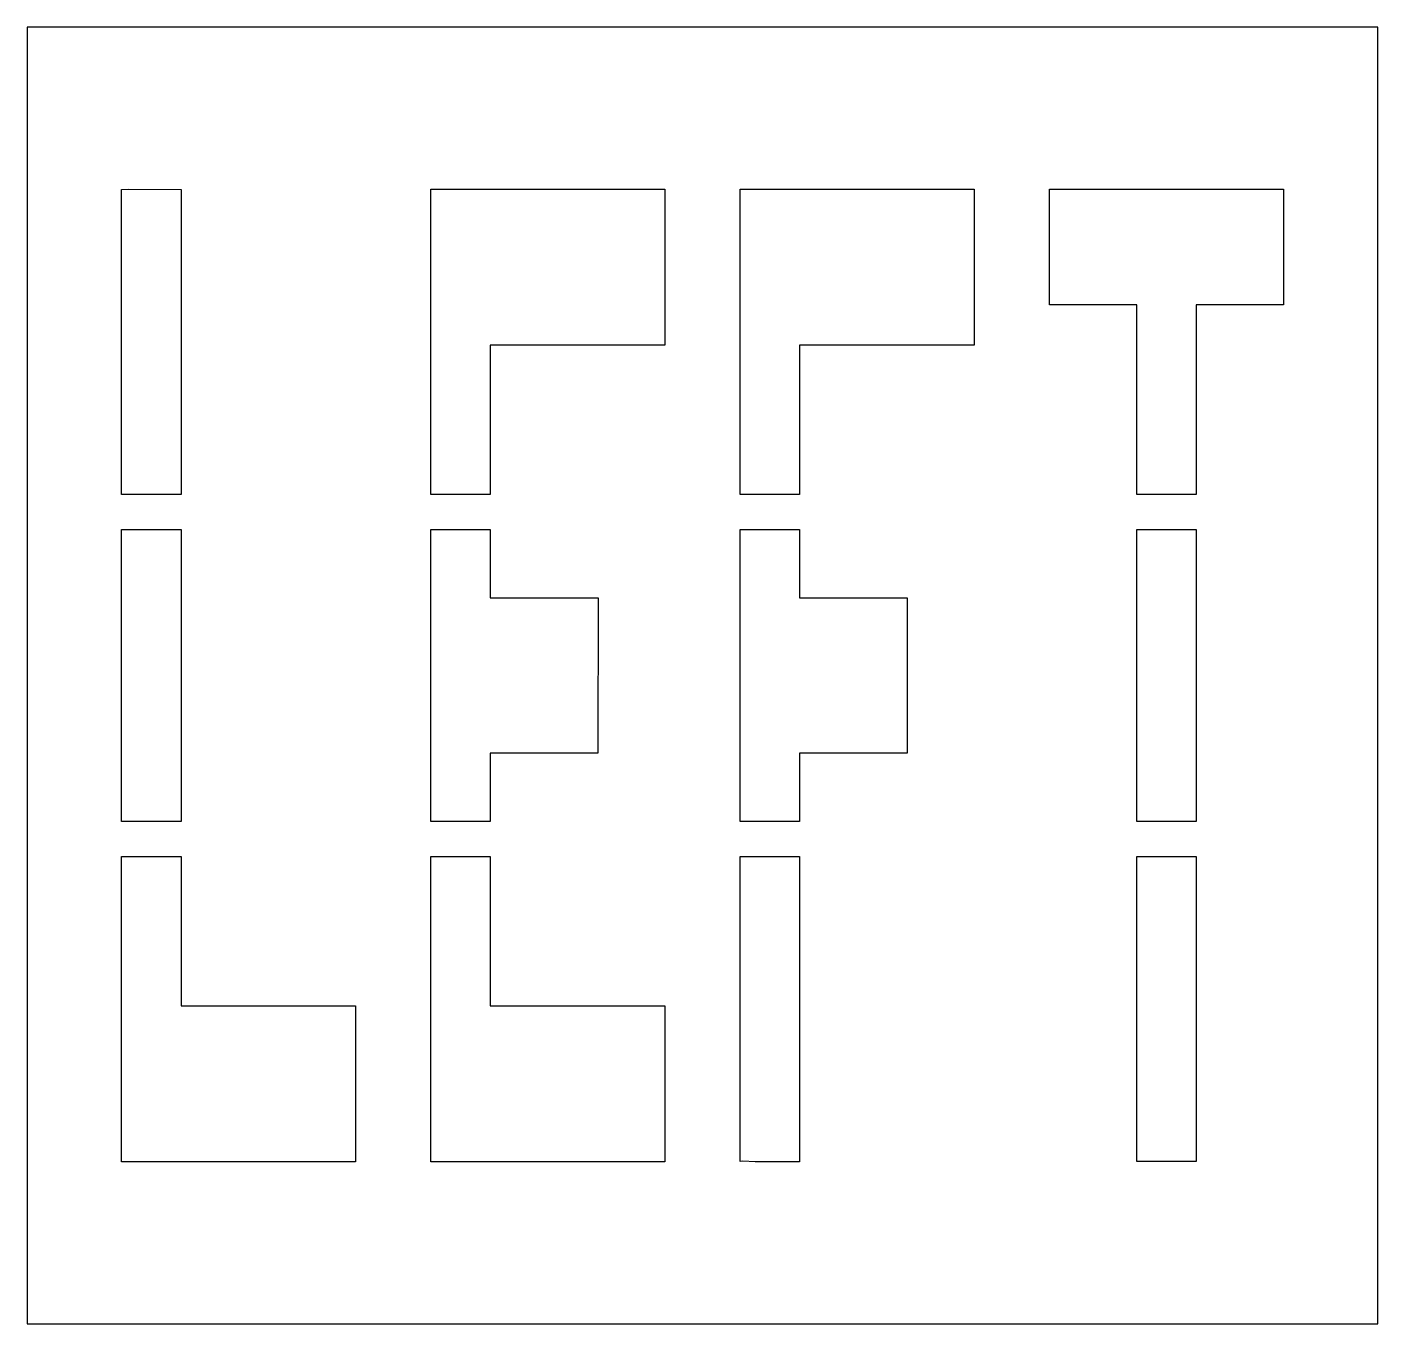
# Model space of a CAD drawing. Header units: inches. Extents: x 0 to 50, y 0 to 48.
import ezdxf

# ---------------------------------------------------------------- set-up
doc = ezdxf.new("R2010")
doc.units = ezdxf.units.IN
doc.header["$MEASUREMENT"] = 0
doc.layers.add('CUT', color=1, linetype='Continuous')

msp = doc.modelspace()

# ---------------------------------------------------------------- linework, layer by layer
at = {"layer": 'CUT'}
for points in [[(0, 0), (50, 0), (50, 48), (0, 48)], [(14.946, 42), (23.608, 42), (23.608, 36.226), (17.146, 36.226), (17.146, 30.696), (14.946, 30.696)], [(28.592, 36.226), (28.592, 30.696), (26.392, 30.696), (26.392, 42), (35.054, 42), (35.054, 36.226)], [(43.269, 30.696), (41.069, 30.696), (41.069, 37.722), (37.838, 37.722), (37.838, 42), (46.5, 42), (46.5, 37.722), (43.269, 37.722)], [(3.5, 30.813), (3.5, 41.992), (3.767, 41.995), (5.7, 41.989), (5.7, 30.698), (3.759, 30.697), (3.5, 30.7)], [(3.736, 18.597), (3.5, 18.597), (3.5, 29.405), (5.7, 29.398), (5.7, 18.594), (3.769, 18.593)], [(17.146, 29.403), (17.146, 26.87), (21.133, 26.87), (21.123, 21.13), (17.146, 21.13), (17.146, 18.591), (14.946, 18.602), (14.946, 29.406), (16.874, 29.407), (16.907, 29.404)], [(28.592, 26.87), (32.579, 26.87), (32.579, 21.13), (28.592, 21.13), (28.592, 18.591), (26.392, 18.591), (26.392, 29.406), (28.325, 29.407), (28.356, 29.403), (28.592, 29.403)], [(41.069, 18.594), (41.069, 29.398), (43.269, 29.405), (43.269, 18.598), (43.036, 18.597), (42.997, 18.593)], [(12.162, 6), (3.5, 6), (3.5, 17.304), (5.7, 17.304), (5.7, 11.774), (12.162, 11.774)], [(16.887, 17.303), (17.146, 17.3), (17.146, 11.774), (23.608, 11.774), (23.608, 6), (14.946, 6), (14.946, 17.302)], [(26.392, 17.301), (28.592, 17.302), (28.592, 6.006), (26.946, 6.001), (26.495, 6.023), (26.392, 6.015)], [(43.269, 6.01), (41.069, 6.009), (41.069, 17.299), (41.322, 17.303), (43.269, 17.301)]]:
    msp.add_lwpolyline(points, close=True, dxfattribs=at)

doc.saveas('drawing.dxf')
